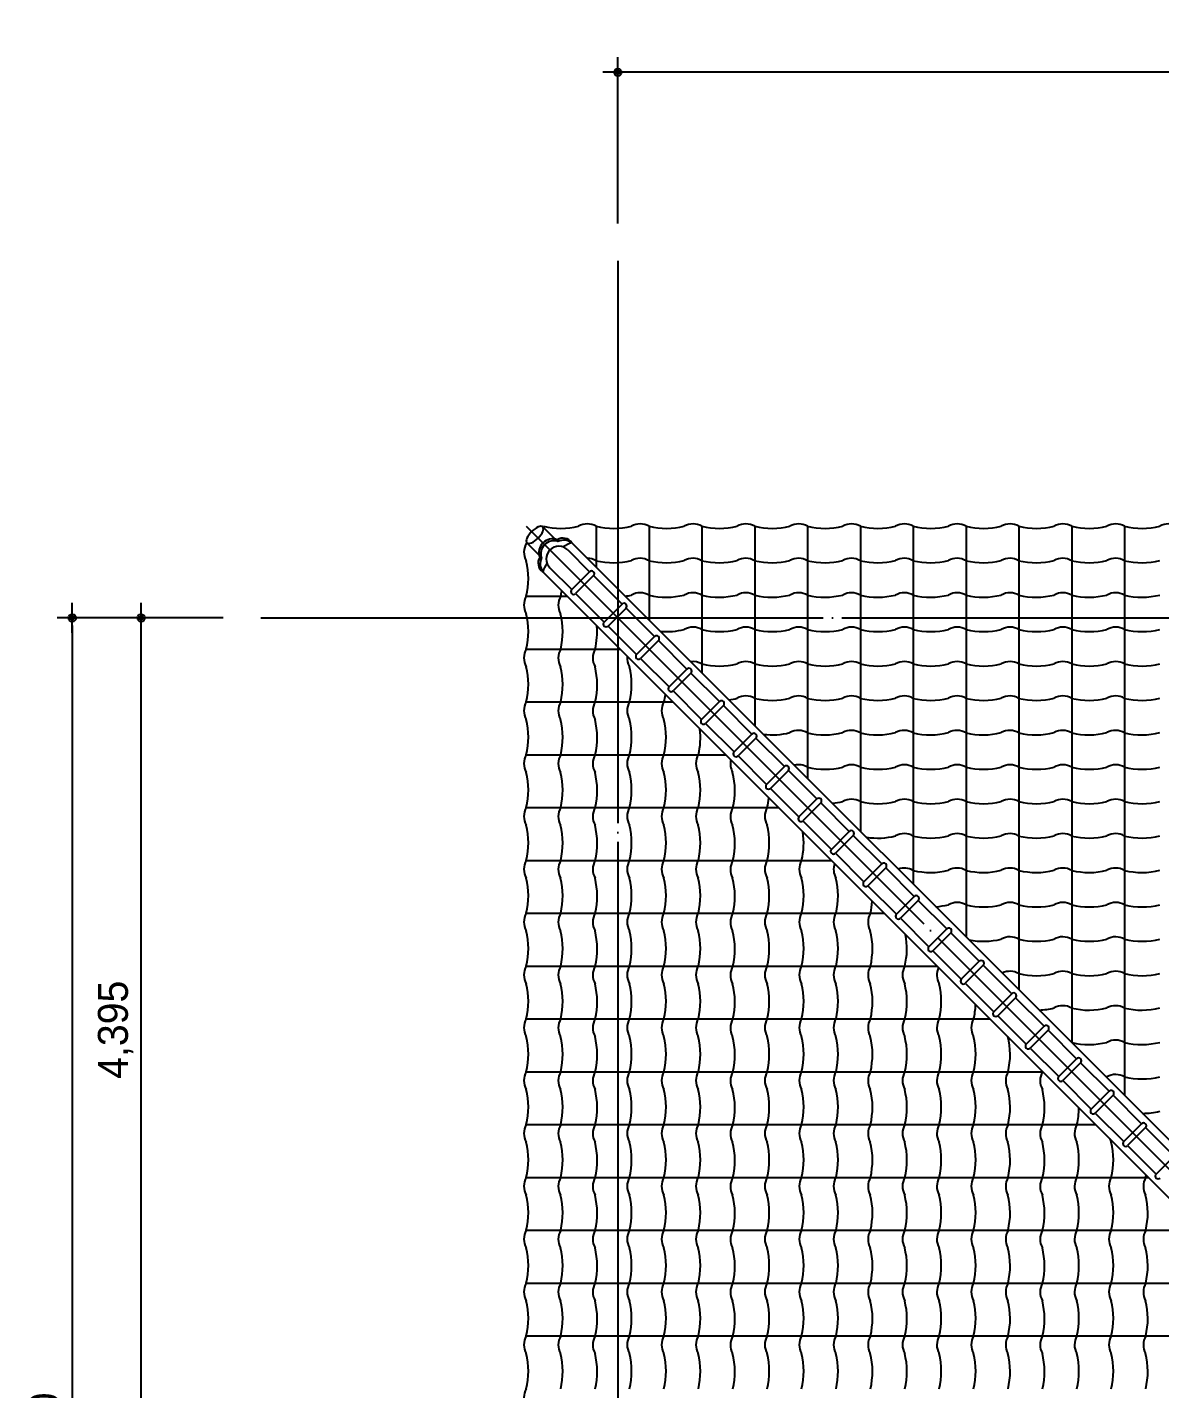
# Model space of a CAD drawing. Extents: x 383128 to 416768, y -129942 to -106182.
# Drawn here: x 388289 to 394331, y -118193 to -110929 of the extents above; entities that cross this region are included whole.
import ezdxf

# ---------------------------------------------------------------- set-up
doc = ezdxf.new("R2010")
doc.units = 0
doc.header["$LTSCALE"] = 50
doc.header["$MEASUREMENT"] = 0
doc.header["$PDMODE"] = 35
doc.header["$PDSIZE"] = -10
doc.linetypes.add('CEN', pattern=[62, 60, -1, 0, -1])
doc.layers.get('0').update_dxf_attribs({"linetype": 'CONTINUOUS'})
doc.layers.get('DEFPOINTS').update_dxf_attribs({"linetype": 'CONTINUOUS'})
for name, color, linetype in [('CEN', 1, 'CEN'), ('HAT', 5, 'CONTINUOUS'), ('SYM', 7, 'CONTINUOUS'), ('WALLI', 4, 'CONTINUOUS'), ('WID', 4, 'CONTINUOUS')]:
    doc.layers.add(name, color=color, linetype=linetype)
doc.styles.add('GHS', font='HYWULM_0.TTF')
doc.styles.add('현창', font='HYWULM_0.TTF')
doc.dimstyles.new('STANDARD$0', dxfattribs={"dimscale": 30, "dimtxt": 3, "dimasz": 1, "dimexe": 2, "dimexo": 5, "dimgap": 0.9, "dimtad": 1, "dimtoh": 1, "dimdec": 4, "dimzin": 0, "dimdsep": 46, "dimlunit": 6, "dimtxsty": 'GHS', "dimblk1": 'DIMDOT', "dimblk2": 'DIMDOT', "dimsah": 1, "dimcen": 0.09, "dimadec": 0, "dimazin": 0, "dimtfac": 1, "dimtdec": 4, "dimtofl": 0, "dimtmove": 2, "dimatfit": 3, "dimldrblk": 'DIMDOT', "dimfxl": 1, "dimtolj": 1, "dimtzin": 0, "dimarcsym": 0})

# ---------------------------------------------------------------- blocks, each defined once
blk = doc.blocks.new('DIMDOT')
at = {"linetype": 'Continuous'}
blk.add_line((-2, 0), (2, 0), dxfattribs=at)
for radius in [0.5, 0.25]:
    blk.add_circle((0, 0), radius, dxfattribs=at)
blk = doc.blocks.new('*D2')
at = {"layer": 'DEFPOINTS', "color": 0}
for p in [(391440, -111169.1), (391440, -112174.8), (410660, -112174.8)]:
    blk.add_point(p, dxfattribs=at)
at = {"layer": 'SYM', "color": 211, "lineweight": -2}
for p, q in [((391440, -111974.8), (391440, -111089.1)), ((410660, -111974.8), (410660, -111089.1)), ((410620, -111169.1), (391480, -111169.1))]:
    blk.add_line(p, q, dxfattribs=at)
at = {"layer": 'SYM', "color": 211, "lineweight": -2, "xscale": 40, "yscale": 40, "zscale": 40, "rotation": 180}
blk.add_blockref('DIMDOT', (391440, -111169.1), dxfattribs=at)
at = {"layer": 'SYM', "color": 211, "lineweight": -2, "xscale": 40, "yscale": 40, "zscale": 40}
blk.add_blockref('DIMDOT', (410660, -111169.1), dxfattribs=at)
at = {"layer": 'SYM', "color": 0, "insert": (401050, -111033.5), "char_height": 160, "attachment_point": 5, "style": '현창'}
blk.add_mtext('\\A1;19,220', dxfattribs=at)
blk = doc.blocks.new('*D3')
at = {"layer": 'DEFPOINTS', "color": 0}
for p in [(389535, -114079.8), (388529.3, -122869.8), (389535, -122869.8)]:
    blk.add_point(p, dxfattribs=at)
at = {"layer": 'SYM', "color": 211, "lineweight": -2}
for p, q in [((389335, -114079.8), (388449.3, -114079.8)), ((388529.3, -114119.8), (388529.3, -122829.8)), ((389335, -122869.8), (388449.3, -122869.8))]:
    blk.add_line(p, q, dxfattribs=at)
at = {"layer": 'SYM', "color": 211, "lineweight": -2, "xscale": 40, "yscale": 40, "zscale": 40}
for p, rotation in [((388529.3, -114079.8), 90), ((388529.3, -122869.8), 270)]:
    blk.add_blockref('DIMDOT', p, dxfattribs=dict(at, rotation=rotation))
at = {"layer": 'SYM', "color": 0, "insert": (388393.8, -118474.8), "char_height": 160, "attachment_point": 5, "rotation": 90, "style": '현창'}
blk.add_mtext('\\A1;8,790', dxfattribs=at)
blk = doc.blocks.new('*D5')
at = {"layer": 'DEFPOINTS', "color": 0}
for p in [(388896.4, -114079.8), (389535, -114079.8), (389535, -118474.8)]:
    blk.add_point(p, dxfattribs=at)
at = {"layer": 'SYM', "color": 211, "lineweight": -2}
for p, q in [((389335, -114079.8), (388816.4, -114079.8)), ((388896.4, -118434.8), (388896.4, -114119.8)), ((389335, -118474.8), (388816.4, -118474.8))]:
    blk.add_line(p, q, dxfattribs=at)
at = {"layer": 'SYM', "color": 211, "lineweight": -2, "xscale": 40, "yscale": 40, "zscale": 40}
for p, rotation in [((388896.4, -114079.8), 90), ((388896.4, -118474.8), 270)]:
    blk.add_blockref('DIMDOT', p, dxfattribs=dict(at, rotation=rotation))
at = {"layer": 'SYM', "color": 0, "insert": (388760.8, -116277.3), "char_height": 160, "attachment_point": 5, "rotation": 90, "style": '현창'}
blk.add_mtext('\\A1;4,395', dxfattribs=at)

msp = doc.modelspace()

# ---------------------------------------------------------------- linework, layer by layer
at = {"layer": 'CEN'}
for p, q in [((391439.96789, -112174.75505), (391439.96789, -124774.75505)), ((390951.4073, -113591.19446), (395834.96789, -118474.75505)), ((389534.96789, -114079.75505), (412564.96789, -114079.75505))]:
    msp.add_line(p, q, dxfattribs=at)
at = {"layer": 'HAT'}
for centre, radius, start, end in [((391276.6944, -113857.53961), 95.46458, 60.086438679, 89.301337815), ((391416.93136, -113391.61349), 394.21657, 256.410087326, 283.967029352), ((391558.59776, -113857.53961), 95.46458, 60.086438679, 119.161218631), ((391698.83473, -113391.61349), 394.21657, 256.410087326, 283.967029352), ((391840.50112, -113857.53961), 95.46458, 60.086438679, 119.161218631), ((391980.73809, -113391.61349), 394.21657, 256.410087326, 283.967029352), ((392122.40448, -113857.53961), 95.46458, 60.086438679, 119.161218631), ((392262.64145, -113391.61349), 394.21657, 256.410087326, 283.967029352), ((392404.30784, -113857.53961), 95.46458, 60.086438679, 119.161218631), ((392544.54481, -113391.61349), 394.21657, 256.410087326, 283.967029352), ((392686.21121, -113857.53961), 95.46458, 60.086438679, 119.161218631), ((392826.44817, -113391.61349), 394.21657, 256.410087326, 283.967029352), ((392968.11457, -113857.53961), 95.46458, 60.086438679, 119.161218631), ((393108.35154, -113391.61349), 394.21657, 256.410087326, 283.967029352), ((393250.01793, -113857.53961), 95.46458, 60.086438679, 119.161218631), ((393390.2549, -113391.61349), 394.21657, 256.410087326, 283.967029352), ((393531.92129, -113857.53961), 95.46458, 60.086438679, 119.161218631), ((393672.15826, -113391.61349), 394.21657, 256.410087326, 283.967029352), ((393813.82465, -113857.53961), 95.46458, 60.086438679, 119.161218631), ((393954.06162, -113391.61349), 394.21657, 256.410087326, 283.967029352), ((394095.72802, -113857.53961), 95.46458, 60.086438679, 119.161218631), ((394235.96498, -113391.61349), 394.21657, 256.410087326, 283.967029352), ((391217.75245, -114011.69658), 95.46458, 150.086438677, 209.161218628), ((390751.82633, -113871.45961), 394.21657, 346.410087329, 350.567817323), ((391416.93136, -113575.21198), 394.21657, 279.222121615, 283.967029352), ((391558.59776, -114041.1381), 95.46458, 60.086438679, 119.161218631), ((391698.83473, -113575.21198), 394.21657, 256.410087326, 283.967029352), ((391840.50112, -114041.1381), 95.46458, 60.086438679, 119.161218631), ((391980.73809, -113575.21198), 394.21657, 256.410087326, 283.967029352), ((392122.40448, -114041.1381), 95.46458, 60.086438679, 119.161218631), ((392262.64145, -113575.21198), 394.21657, 256.410087326, 283.967029352), ((392404.30784, -114041.1381), 95.46458, 60.086438679, 119.161218631), ((392544.54481, -113575.21198), 394.21657, 256.410087326, 283.967029352), ((392686.21121, -114041.1381), 95.46458, 60.086438679, 119.161218631), ((392826.44817, -113575.21198), 394.21657, 256.410087326, 283.967029352), ((392968.11457, -114041.1381), 95.46458, 60.086438679, 119.161218631), ((393108.35154, -113575.21198), 394.21657, 256.410087326, 283.967029352), ((393250.01793, -114041.1381), 95.46458, 60.086438679, 119.161218631), ((393390.2549, -113575.21198), 394.21657, 256.410087326, 283.967029352), ((393531.92129, -114041.1381), 95.46458, 60.086438679, 119.161218631), ((393672.15826, -113575.21198), 394.21657, 256.410087326, 283.967029352), ((393813.82465, -114041.1381), 95.46458, 60.086438679, 119.161218631), ((393954.06162, -113575.21198), 394.21657, 256.410087326, 283.967029352), ((394095.72802, -114041.1381), 95.46458, 60.086438679, 119.161218631), ((394235.96498, -113575.21198), 394.21657, 256.410087326, 283.967029352), ((390751.82633, -114153.36297), 394.21657, 346.410087329, 13.967029354), ((390935.42482, -114153.36297), 394.21657, 346.410087329, 4.28782497), ((391698.83473, -113758.81046), 394.21657, 265.449854764, 283.967029352), ((391840.50112, -114224.73658), 95.46458, 60.086438679, 119.161218631), ((391980.73809, -113758.81046), 394.21657, 256.410087326, 283.967029352), ((392122.40448, -114224.73658), 95.46458, 60.086438679, 119.161218631), ((392262.64145, -113758.81046), 394.21657, 256.410087326, 283.967029352), ((392404.30784, -114224.73658), 95.46458, 60.086438679, 119.161218631), ((392544.54481, -113758.81046), 394.21657, 256.410087326, 283.967029352), ((392686.21121, -114224.73658), 95.46458, 60.086438679, 119.161218631), ((392826.44817, -113758.81046), 394.21657, 256.410087326, 283.967029352), ((392968.11457, -114224.73658), 95.46458, 60.086438679, 119.161218631), ((393108.35154, -113758.81046), 394.21657, 256.410087326, 283.967029352), ((393250.01793, -114224.73658), 95.46458, 60.086438679, 119.161218631), ((393390.2549, -113758.81046), 394.21657, 256.410087326, 283.967029352), ((393531.92129, -114224.73658), 95.46458, 60.086438679, 119.161218631), ((393672.15826, -113758.81046), 394.21657, 256.410087326, 283.967029352), ((393813.82465, -114224.73658), 95.46458, 60.086438679, 119.161218631), ((393954.06162, -113758.81046), 394.21657, 256.410087326, 283.967029352), ((394095.72802, -114224.73658), 95.46458, 60.086438679, 119.161218631), ((394235.96498, -113758.81046), 394.21657, 256.410087326, 283.967029352), ((391217.75245, -114293.59994), 95.46458, 150.086438677, 209.161218628), ((391401.35093, -114293.59994), 95.46458, 150.086438677, 209.161218628), ((391584.94942, -114293.59994), 95.46458, 174.9552018, 209.161218628), ((391840.50112, -114408.33506), 95.46458, 60.086438679, 96.734829961), ((391980.73809, -113942.40895), 394.21657, 256.410087326, 283.967029352), ((392122.40448, -114408.33506), 95.46458, 60.086438679, 119.161218631), ((392262.64145, -113942.40895), 394.21657, 256.410087326, 283.967029352), ((392404.30784, -114408.33506), 95.46458, 60.086438679, 119.161218631), ((392544.54481, -113942.40895), 394.21657, 256.410087326, 283.967029352), ((392686.21121, -114408.33506), 95.46458, 60.086438679, 119.161218631), ((392826.44817, -113942.40895), 394.21657, 256.410087326, 283.967029352), ((392968.11457, -114408.33506), 95.46458, 60.086438679, 119.161218631), ((393108.35154, -113942.40895), 394.21657, 256.410087326, 283.967029352), ((393250.01793, -114408.33506), 95.46458, 60.086438679, 119.161218631), ((393390.2549, -113942.40895), 394.21657, 256.410087326, 283.967029352), ((393531.92129, -114408.33506), 95.46458, 60.086438679, 119.161218631), ((393672.15826, -113942.40895), 394.21657, 256.410087326, 283.967029352), ((393813.82465, -114408.33506), 95.46458, 60.086438679, 119.161218631), ((393954.06162, -113942.40895), 394.21657, 256.410087326, 283.967029352), ((394095.72802, -114408.33506), 95.46458, 60.086438679, 119.161218631), ((394235.96498, -113942.40895), 394.21657, 256.410087326, 283.967029352), ((390751.82633, -114435.26633), 394.21657, 346.410087329, 13.967029354), ((390935.42482, -114435.26633), 394.21657, 346.410087329, 13.967029354), ((391119.0233, -114435.26633), 394.21657, 346.410087329, 13.967029354), ((391217.75245, -114575.5033), 95.46458, 150.086438677, 209.161218628), ((391401.35093, -114575.5033), 95.46458, 150.086438677, 209.161218628), ((391584.94942, -114575.5033), 95.46458, 150.086438677, 209.161218628), ((391768.5479, -114575.5033), 95.46458, 150.086438677, 209.161218628), ((391302.62179, -114435.26633), 394.21657, 346.410087329, 352.229165597), ((391980.73809, -114126.00743), 394.21657, 277.556209965, 283.967029352), ((392122.40448, -114591.93355), 95.46458, 60.086438679, 119.161218631), ((392262.64145, -114126.00743), 394.21657, 256.410087326, 283.967029352), ((392404.30784, -114591.93355), 95.46458, 60.086438679, 119.161218631), ((392544.54481, -114126.00743), 394.21657, 256.410087326, 283.967029352), ((392686.21121, -114591.93355), 95.46458, 60.086438679, 119.161218631), ((392826.44817, -114126.00743), 394.21657, 256.410087326, 283.967029352), ((392968.11457, -114591.93355), 95.46458, 60.086438679, 119.161218631), ((393108.35154, -114126.00743), 394.21657, 256.410087326, 283.967029352), ((393250.01793, -114591.93355), 95.46458, 60.086438679, 119.161218631), ((393390.2549, -114126.00743), 394.21657, 256.410087326, 283.967029352), ((393531.92129, -114591.93355), 95.46458, 60.086438679, 119.161218631), ((393672.15826, -114126.00743), 394.21657, 256.410087326, 283.967029352), ((393813.82465, -114591.93355), 95.46458, 60.086438679, 119.161218631), ((393954.06162, -114126.00743), 394.21657, 256.410087326, 283.967029352), ((394095.72802, -114591.93355), 95.46458, 60.086438679, 119.161218631), ((394235.96498, -114126.00743), 394.21657, 256.410087326, 283.967029352), ((390751.82633, -114717.1697), 394.21657, 346.410087329, 13.967029354), ((390935.42482, -114717.1697), 394.21657, 346.410087329, 13.967029354), ((391119.0233, -114717.1697), 394.21657, 346.410087329, 13.967029354), ((391302.62179, -114717.1697), 394.21657, 346.410087329, 13.967029354), ((391486.22027, -114717.1697), 394.21657, 346.410087329, 6.382885859), ((392262.64145, -114309.60592), 394.21657, 263.342871225, 283.967029352), ((392404.30784, -114775.53203), 95.46458, 60.086438679, 119.161218631), ((392544.54481, -114309.60592), 394.21657, 256.410087326, 283.967029352), ((392686.21121, -114775.53203), 95.46458, 60.086438679, 119.161218631), ((392826.44817, -114309.60592), 394.21657, 256.410087326, 283.967029352), ((392968.11457, -114775.53203), 95.46458, 60.086438679, 119.161218631), ((393108.35154, -114309.60592), 394.21657, 256.410087326, 283.967029352), ((393250.01793, -114775.53203), 95.46458, 60.086438679, 119.161218631), ((393390.2549, -114309.60592), 394.21657, 256.410087326, 283.967029352), ((393531.92129, -114775.53203), 95.46458, 60.086438679, 119.161218631), ((393672.15826, -114309.60592), 394.21657, 256.410087326, 283.967029352), ((393813.82465, -114775.53203), 95.46458, 60.086438679, 119.161218631), ((393954.06162, -114309.60592), 394.21657, 256.410087326, 283.967029352), ((394095.72802, -114775.53203), 95.46458, 60.086438679, 119.161218631), ((394235.96498, -114309.60592), 394.21657, 256.410087326, 283.967029352), ((391217.75245, -114857.40666), 95.46458, 150.086438677, 209.161218628), ((391401.35093, -114857.40666), 95.46458, 150.086438677, 209.161218628), ((391584.94942, -114857.40666), 95.46458, 150.086438677, 209.161218628), ((391768.5479, -114857.40666), 95.46458, 150.086438677, 209.161218628), ((391952.14639, -114857.40666), 95.46458, 150.086438677, 209.161218628), ((392135.74487, -114857.40666), 95.46458, 168.080299524, 209.161218628), ((390751.82633, -114999.07306), 394.21657, 346.410087329, 13.967029354), ((390935.42482, -114999.07306), 394.21657, 346.410087329, 13.967029354), ((391119.0233, -114999.07306), 394.21657, 346.410087329, 13.967029354), ((391302.62179, -114999.07306), 394.21657, 346.410087329, 13.967029354), ((391486.22027, -114999.07306), 394.21657, 346.410087329, 13.967029354), ((391669.81875, -114999.07306), 394.21657, 346.410087329, 13.967029354), ((392404.30784, -114959.13052), 95.46458, 60.086438679, 103.471186622), ((392544.54481, -114493.2044), 394.21657, 256.410087326, 283.967029352), ((392686.21121, -114959.13052), 95.46458, 60.086438679, 119.161218631), ((392826.44817, -114493.2044), 394.21657, 256.410087326, 283.967029352), ((392968.11457, -114959.13052), 95.46458, 60.086438679, 119.161218631), ((393108.35154, -114493.2044), 394.21657, 256.410087326, 283.967029352), ((393250.01793, -114959.13052), 95.46458, 60.086438679, 119.161218631), ((393390.2549, -114493.2044), 394.21657, 256.410087326, 283.967029352), ((393531.92129, -114959.13052), 95.46458, 60.086438679, 119.161218631), ((393672.15826, -114493.2044), 394.21657, 256.410087326, 283.967029352), ((393813.82465, -114959.13052), 95.46458, 60.086438679, 119.161218631), ((393954.06162, -114493.2044), 394.21657, 256.410087326, 283.967029352), ((394095.72802, -114959.13052), 95.46458, 60.086438679, 119.161218631), ((394235.96498, -114493.2044), 394.21657, 256.410087326, 283.967029352), ((391853.41724, -114999.07306), 394.21657, 346.410087329, 353.927965286), ((392544.54481, -114676.80288), 394.21657, 275.852337885, 283.967029352), ((392686.21121, -115142.729), 95.46458, 60.086438679, 119.161218631), ((392826.44817, -114676.80288), 394.21657, 256.410087326, 283.967029352), ((392968.11457, -115142.729), 95.46458, 60.086438679, 119.161218631), ((393108.35154, -114676.80288), 394.21657, 256.410087326, 283.967029352), ((393250.01793, -115142.729), 95.46458, 60.086438679, 119.161218631), ((393390.2549, -114676.80288), 394.21657, 256.410087326, 283.967029352), ((393531.92129, -115142.729), 95.46458, 60.086438679, 119.161218631), ((393672.15826, -114676.80288), 394.21657, 256.410087326, 283.967029352), ((393813.82465, -115142.729), 95.46458, 60.086438679, 119.161218631), ((393954.06162, -114676.80288), 394.21657, 256.410087326, 283.967029352), ((394095.72802, -115142.729), 95.46458, 60.086438679, 119.161218631), ((394235.96498, -114676.80288), 394.21657, 256.410087326, 283.967029352), ((391217.75245, -115139.31003), 95.46458, 150.086438677, 209.161218628), ((391401.35093, -115139.31003), 95.46458, 150.086438677, 209.161218628), ((391584.94942, -115139.31003), 95.46458, 150.086438677, 209.161218628), ((391768.5479, -115139.31003), 95.46458, 150.086438677, 209.161218628), ((391952.14639, -115139.31003), 95.46458, 150.086438677, 209.161218628), ((392135.74487, -115139.31003), 95.46458, 150.086438677, 209.161218628), ((392319.34336, -115139.31003), 95.46458, 150.086438677, 209.161218628), ((390751.82633, -115280.97642), 394.21657, 346.410087329, 13.967029354), ((390935.42482, -115280.97642), 394.21657, 346.410087329, 13.967029354), ((391119.0233, -115280.97642), 394.21657, 346.410087329, 13.967029354), ((391302.62179, -115280.97642), 394.21657, 346.410087329, 13.967029354), ((391486.22027, -115280.97642), 394.21657, 346.410087329, 13.967029354), ((391669.81875, -115280.97642), 394.21657, 346.410087329, 13.967029354), ((391853.41724, -115280.97642), 394.21657, 346.410087329, 13.967029354), ((392037.01572, -115280.97642), 394.21657, 346.410087329, 8.578630971), ((392826.44817, -114860.40137), 394.21657, 261.132966789, 283.967029352), ((392968.11457, -115326.32749), 95.46458, 60.086438679, 119.161218631), ((393108.35154, -114860.40137), 394.21657, 256.410087326, 283.967029352), ((393250.01793, -115326.32749), 95.46458, 60.086438679, 119.161218631), ((393390.2549, -114860.40137), 394.21657, 256.410087326, 283.967029352), ((393531.92129, -115326.32749), 95.46458, 60.086438679, 119.161218631), ((393672.15826, -114860.40137), 394.21657, 256.410087326, 283.967029352), ((393813.82465, -115326.32749), 95.46458, 60.086438679, 119.161218631), ((393954.06162, -114860.40137), 394.21657, 256.410087326, 283.967029352), ((394095.72802, -115326.32749), 95.46458, 60.086438679, 119.161218631), ((394235.96498, -114860.40137), 394.21657, 256.410087326, 283.967029352), ((391217.75245, -115421.21339), 95.46458, 150.086438677, 209.161218628), ((391401.35093, -115421.21339), 95.46458, 150.086438677, 209.161218628), ((391584.94942, -115421.21339), 95.46458, 150.086438677, 209.161218628), ((391768.5479, -115421.21339), 95.46458, 150.086438677, 209.161218628), ((391952.14639, -115421.21339), 95.46458, 150.086438677, 209.161218628), ((392135.74487, -115421.21339), 95.46458, 150.086438677, 209.161218628), ((392319.34336, -115421.21339), 95.46458, 150.086438677, 209.161218628), ((392502.94184, -115421.21339), 95.46458, 150.086438677, 209.161218628), ((392686.54032, -115421.21339), 95.46458, 161.707716782, 209.161218628), ((392968.11457, -115509.92597), 95.46458, 60.086438679, 109.751015521), ((393250.01793, -115509.92597), 95.46458, 60.086438679, 119.161218631), ((393531.92129, -115509.92597), 95.46458, 60.086438679, 119.161218631), ((393813.82465, -115509.92597), 95.46458, 60.086438679, 119.161218631), ((394095.72802, -115509.92597), 95.46458, 60.086438679, 119.161218631), ((390751.82633, -115562.87978), 394.21657, 346.410087329, 13.967029354), ((390935.42482, -115562.87978), 394.21657, 346.410087329, 13.967029354), ((391119.0233, -115562.87978), 394.21657, 346.410087329, 13.967029354), ((391302.62179, -115562.87978), 394.21657, 346.410087329, 13.967029354), ((391486.22027, -115562.87978), 394.21657, 346.410087329, 13.967029354), ((391669.81875, -115562.87978), 394.21657, 346.410087329, 13.967029354), ((391853.41724, -115562.87978), 394.21657, 346.410087329, 13.967029354), ((392037.01572, -115562.87978), 394.21657, 346.410087329, 13.967029354), ((392220.61421, -115562.87978), 394.21657, 346.410087329, 13.967029354), ((393108.35154, -115043.99985), 394.21657, 256.410087326, 283.967029352), ((393390.2549, -115043.99985), 394.21657, 256.410087326, 283.967029352), ((393672.15826, -115043.99985), 394.21657, 256.410087326, 283.967029352), ((393954.06162, -115043.99985), 394.21657, 256.410087326, 283.967029352), ((394235.96498, -115043.99985), 394.21657, 256.410087326, 283.967029352), ((392404.21269, -115562.87978), 394.21657, 346.410087329, 355.668474885), ((393108.35154, -115227.59834), 394.21657, 274.106164595, 283.967029352), ((393250.01793, -115693.52445), 95.46458, 60.086438679, 119.161218631), ((393390.2549, -115227.59834), 394.21657, 256.410087326, 283.967029352), ((393531.92129, -115693.52445), 95.46458, 60.086438679, 119.161218631), ((393672.15826, -115227.59834), 394.21657, 256.410087326, 283.967029352), ((393813.82465, -115693.52445), 95.46458, 60.086438679, 119.161218631), ((393954.06162, -115227.59834), 394.21657, 256.410087326, 283.967029352), ((394095.72802, -115693.52445), 95.46458, 60.086438679, 119.161218631), ((394235.96498, -115227.59834), 394.21657, 256.410087326, 283.967029352), ((391217.75245, -115703.11675), 95.46458, 150.086438677, 209.161218628), ((391401.35093, -115703.11675), 95.46458, 150.086438677, 209.161218628), ((391584.94942, -115703.11675), 95.46458, 150.086438677, 209.161218628), ((391768.5479, -115703.11675), 95.46458, 150.086438677, 209.161218628), ((391952.14639, -115703.11675), 95.46458, 150.086438677, 209.161218628), ((392135.74487, -115703.11675), 95.46458, 150.086438677, 209.161218628), ((392319.34336, -115703.11675), 95.46458, 150.086438677, 209.161218628), ((392502.94184, -115703.11675), 95.46458, 150.086438677, 209.161218628), ((392686.54032, -115703.11675), 95.46458, 150.086438677, 209.161218628), ((392870.13881, -115703.11675), 95.46458, 150.086438677, 209.161218628), ((390751.82633, -115844.78314), 394.21657, 346.410087329, 13.967029354), ((390935.42482, -115844.78314), 394.21657, 346.410087329, 13.967029354), ((391119.0233, -115844.78314), 394.21657, 346.410087329, 13.967029354), ((391302.62179, -115844.78314), 394.21657, 346.410087329, 13.967029354), ((391486.22027, -115844.78314), 394.21657, 346.410087329, 13.967029354), ((391669.81875, -115844.78314), 394.21657, 346.410087329, 13.967029354), ((391853.41724, -115844.78314), 394.21657, 346.410087329, 13.967029354), ((392037.01572, -115844.78314), 394.21657, 346.410087329, 13.967029354), ((392220.61421, -115844.78314), 394.21657, 346.410087329, 13.967029354), ((392404.21269, -115844.78314), 394.21657, 346.410087329, 13.967029354), ((392587.81118, -115844.78314), 394.21657, 346.410087329, 10.894933321), ((393531.92129, -115877.12294), 95.46458, 60.086438679, 119.161218631), ((393813.82465, -115877.12294), 95.46458, 60.086438679, 119.161218631), ((394095.72802, -115877.12294), 95.46458, 60.086438679, 119.161218631), ((393390.2549, -115411.19682), 394.21657, 258.799525836, 283.967029352), ((393672.15826, -115411.19682), 394.21657, 256.410087326, 283.967029352), ((393954.06162, -115411.19682), 394.21657, 256.410087326, 283.967029352), ((394235.96498, -115411.19682), 394.21657, 256.410087326, 283.967029352), ((391217.75245, -115985.02011), 95.46458, 150.086438677, 209.161218628), ((391401.35093, -115985.02011), 95.46458, 150.086438677, 209.161218628), ((391584.94942, -115985.02011), 95.46458, 150.086438677, 209.161218628), ((391768.5479, -115985.02011), 95.46458, 150.086438677, 209.161218628), ((391952.14639, -115985.02011), 95.46458, 150.086438677, 209.161218628), ((392135.74487, -115985.02011), 95.46458, 150.086438677, 209.161218628), ((392319.34336, -115985.02011), 95.46458, 150.086438677, 209.161218628), ((392502.94184, -115985.02011), 95.46458, 150.086438677, 209.161218628), ((392686.54032, -115985.02011), 95.46458, 150.086438677, 209.161218628), ((392870.13881, -115985.02011), 95.46458, 150.086438677, 209.161218628), ((393053.73729, -115985.02011), 95.46458, 150.086438677, 209.161218628), ((393237.33578, -115985.02011), 95.46458, 155.67488357, 209.161218628), ((393531.92129, -116060.72142), 95.46458, 60.086438679, 115.720411979), ((393672.15826, -115594.79531), 394.21657, 256.410087326, 283.967029352), ((393813.82465, -116060.72142), 95.46458, 60.086438679, 119.161218631), ((393954.06162, -115594.79531), 394.21657, 256.410087326, 283.967029352), ((394095.72802, -116060.72142), 95.46458, 60.086438679, 119.161218631), ((394235.96498, -115594.79531), 394.21657, 256.410087326, 283.967029352), ((390751.82633, -116126.68651), 394.21657, 346.410087329, 13.967029354), ((390935.42482, -116126.68651), 394.21657, 346.410087329, 13.967029354), ((391119.0233, -116126.68651), 394.21657, 346.410087329, 13.967029354), ((391302.62179, -116126.68651), 394.21657, 346.410087329, 13.967029354), ((391486.22027, -116126.68651), 394.21657, 346.410087329, 13.967029354), ((391669.81875, -116126.68651), 394.21657, 346.410087329, 13.967029354), ((391853.41724, -116126.68651), 394.21657, 346.410087329, 13.967029354), ((392037.01572, -116126.68651), 394.21657, 346.410087329, 13.967029354), ((392220.61421, -116126.68651), 394.21657, 346.410087329, 13.967029354), ((392404.21269, -116126.68651), 394.21657, 346.410087329, 13.967029354), ((392587.81118, -116126.68651), 394.21657, 346.410087329, 13.967029354), ((392771.40966, -116126.68651), 394.21657, 346.410087329, 13.967029354), ((392955.00814, -116126.68651), 394.21657, 346.410087329, 357.45566457), ((393813.82465, -116244.31991), 95.46458, 60.086438679, 119.161218631), ((394095.72802, -116244.31991), 95.46458, 60.086438679, 119.161218631), ((391217.75245, -116266.92347), 95.46458, 150.086438677, 209.161218628), ((391401.35093, -116266.92347), 95.46458, 150.086438677, 209.161218628), ((391584.94942, -116266.92347), 95.46458, 150.086438677, 209.161218628), ((391768.5479, -116266.92347), 95.46458, 150.086438677, 209.161218628), ((391952.14639, -116266.92347), 95.46458, 150.086438677, 209.161218628), ((392135.74487, -116266.92347), 95.46458, 150.086438677, 209.161218628), ((392319.34336, -116266.92347), 95.46458, 150.086438677, 209.161218628), ((392502.94184, -116266.92347), 95.46458, 150.086438677, 209.161218628), ((392686.54032, -116266.92347), 95.46458, 150.086438677, 209.161218628), ((392870.13881, -116266.92347), 95.46458, 150.086438677, 209.161218628), ((393053.73729, -116266.92347), 95.46458, 150.086438677, 209.161218628), ((393237.33578, -116266.92347), 95.46458, 150.086438677, 209.161218628), ((393420.93426, -116266.92347), 95.46458, 150.086438677, 209.161218628), ((393672.15826, -115778.39379), 394.21657, 272.312616954, 283.967029352), ((393954.06162, -115778.39379), 394.21657, 256.410087326, 283.967029352), ((394235.96498, -115778.39379), 394.21657, 256.410087326, 283.967029352), ((390751.82633, -116408.58987), 394.21657, 346.410087329, 13.967029354), ((390935.42482, -116408.58987), 394.21657, 346.410087329, 13.967029354), ((391119.0233, -116408.58987), 394.21657, 346.410087329, 13.967029354), ((391302.62179, -116408.58987), 394.21657, 346.410087329, 13.967029354), ((391486.22027, -116408.58987), 394.21657, 346.410087329, 13.967029354), ((391669.81875, -116408.58987), 394.21657, 346.410087329, 13.967029354), ((391853.41724, -116408.58987), 394.21657, 346.410087329, 13.967029354), ((392037.01572, -116408.58987), 394.21657, 346.410087329, 13.967029354), ((392220.61421, -116408.58987), 394.21657, 346.410087329, 13.967029354), ((392404.21269, -116408.58987), 394.21657, 346.410087329, 13.967029354), ((392587.81118, -116408.58987), 394.21657, 346.410087329, 13.967029354), ((392771.40966, -116408.58987), 394.21657, 346.410087329, 13.967029354), ((392955.00814, -116408.58987), 394.21657, 346.410087329, 13.967029354), ((393138.60663, -116408.58987), 394.21657, 346.410087329, 13.967029354), ((393813.82465, -116427.91839), 95.46458, 60.086438679, 60.856621106), ((393954.06162, -115961.99227), 394.21657, 256.410087326, 283.967029352), ((394095.72802, -116427.91839), 95.46458, 60.086438679, 119.161218631), ((394235.96498, -115961.99227), 394.21657, 256.410087326, 283.967029352), ((391217.75245, -116548.82683), 95.46458, 150.086438677, 209.161218628), ((391401.35093, -116548.82683), 95.46458, 150.086438677, 209.161218628), ((391584.94942, -116548.82683), 95.46458, 150.086438677, 209.161218628), ((391768.5479, -116548.82683), 95.46458, 150.086438677, 209.161218628), ((391952.14639, -116548.82683), 95.46458, 150.086438677, 209.161218628), ((392135.74487, -116548.82683), 95.46458, 150.086438677, 209.161218628), ((392319.34336, -116548.82683), 95.46458, 150.086438677, 209.161218628), ((392502.94184, -116548.82683), 95.46458, 150.086438677, 209.161218628), ((392686.54032, -116548.82683), 95.46458, 150.086438677, 209.161218628), ((392870.13881, -116548.82683), 95.46458, 150.086438677, 209.161218628), ((393053.73729, -116548.82683), 95.46458, 150.086438677, 209.161218628), ((393237.33578, -116548.82683), 95.46458, 150.086438677, 209.161218628), ((393420.93426, -116548.82683), 95.46458, 150.086438677, 209.161218628), ((393604.53274, -116548.82683), 95.46458, 150.086438677, 209.161218628), ((393788.13123, -116548.82683), 95.46458, 150.086438677, 209.161218628), ((393954.06162, -116145.59076), 394.21657, 283.331314684, 283.967029352), ((394095.72802, -116611.51687), 95.46458, 60.086438679, 119.161218631), ((394235.96498, -116145.59076), 394.21657, 256.410087326, 283.967029352), ((390751.82633, -116690.49323), 394.21657, 346.410087329, 13.967029354), ((390935.42482, -116690.49323), 394.21657, 346.410087329, 13.967029354), ((391119.0233, -116690.49323), 394.21657, 346.410087329, 13.967029354), ((391302.62179, -116690.49323), 394.21657, 346.410087329, 13.967029354), ((391486.22027, -116690.49323), 394.21657, 346.410087329, 13.967029354), ((391669.81875, -116690.49323), 394.21657, 346.410087329, 13.967029354), ((391853.41724, -116690.49323), 394.21657, 346.410087329, 13.967029354), ((392037.01572, -116690.49323), 394.21657, 346.410087329, 13.967029354), ((392220.61421, -116690.49323), 394.21657, 346.410087329, 13.967029354), ((392404.21269, -116690.49323), 394.21657, 346.410087329, 13.967029354), ((392587.81118, -116690.49323), 394.21657, 346.410087329, 13.967029354), ((392771.40966, -116690.49323), 394.21657, 346.410087329, 13.967029354), ((392955.00814, -116690.49323), 394.21657, 346.410087329, 13.967029354), ((393138.60663, -116690.49323), 394.21657, 346.410087329, 13.967029354), ((393322.20511, -116690.49323), 394.21657, 346.410087329, 13.967029354), ((393505.8036, -116690.49323), 394.21657, 346.410087329, 359.29540089), ((394235.96498, -116329.18924), 394.21657, 270.465697649, 283.967029352), ((391217.75245, -116830.7302), 95.46458, 150.086438677, 209.161218628), ((391401.35093, -116830.7302), 95.46458, 150.086438677, 209.161218628), ((391584.94942, -116830.7302), 95.46458, 150.086438677, 209.161218628), ((391768.5479, -116830.7302), 95.46458, 150.086438677, 209.161218628), ((391952.14639, -116830.7302), 95.46458, 150.086438677, 209.161218628), ((392135.74487, -116830.7302), 95.46458, 150.086438677, 209.161218628), ((392319.34336, -116830.7302), 95.46458, 150.086438677, 209.161218628), ((392502.94184, -116830.7302), 95.46458, 150.086438677, 209.161218628), ((392686.54032, -116830.7302), 95.46458, 150.086438677, 209.161218628), ((392870.13881, -116830.7302), 95.46458, 150.086438677, 209.161218628), ((393053.73729, -116830.7302), 95.46458, 150.086438677, 209.161218628), ((393237.33578, -116830.7302), 95.46458, 150.086438677, 209.161218628), ((393420.93426, -116830.7302), 95.46458, 150.086438677, 209.161218628), ((393604.53274, -116830.7302), 95.46458, 150.086438677, 209.161218628), ((393788.13123, -116830.7302), 95.46458, 150.086438677, 209.161218628), ((393971.72971, -116830.7302), 95.46458, 150.086438677, 209.161218628), ((390751.82633, -116972.39659), 394.21657, 346.410087329, 13.967029354), ((390935.42482, -116972.39659), 394.21657, 346.410087329, 13.967029354), ((391119.0233, -116972.39659), 394.21657, 346.410087329, 13.967029354), ((391302.62179, -116972.39659), 394.21657, 346.410087329, 13.967029354), ((391486.22027, -116972.39659), 394.21657, 346.410087329, 13.967029354), ((391669.81875, -116972.39659), 394.21657, 346.410087329, 13.967029354), ((391853.41724, -116972.39659), 394.21657, 346.410087329, 13.967029354), ((392037.01572, -116972.39659), 394.21657, 346.410087329, 13.967029354), ((392220.61421, -116972.39659), 394.21657, 346.410087329, 13.967029354), ((392404.21269, -116972.39659), 394.21657, 346.410087329, 13.967029354), ((392587.81118, -116972.39659), 394.21657, 346.410087329, 13.967029354), ((392771.40966, -116972.39659), 394.21657, 346.410087329, 13.967029354), ((392955.00814, -116972.39659), 394.21657, 346.410087329, 13.967029354), ((393138.60663, -116972.39659), 394.21657, 346.410087329, 13.967029354), ((393322.20511, -116972.39659), 394.21657, 346.410087329, 13.967029354), ((393505.8036, -116972.39659), 394.21657, 346.410087329, 13.967029354), ((394155.3282, -116830.7302), 95.46458, 197.680425125, 209.161218628), ((393689.40208, -116972.39659), 394.21657, 346.410087329, 13.967029354), ((391217.75245, -117112.63356), 95.46458, 150.086438677, 209.161218628), ((391401.35093, -117112.63356), 95.46458, 150.086438677, 209.161218628), ((391584.94942, -117112.63356), 95.46458, 150.086438677, 209.161218628), ((391768.5479, -117112.63356), 95.46458, 150.086438677, 209.161218628), ((391952.14639, -117112.63356), 95.46458, 150.086438677, 209.161218628), ((392135.74487, -117112.63356), 95.46458, 150.086438677, 209.161218628), ((392319.34336, -117112.63356), 95.46458, 150.086438677, 209.161218628), ((392502.94184, -117112.63356), 95.46458, 150.086438677, 209.161218628), ((392686.54032, -117112.63356), 95.46458, 150.086438677, 209.161218628), ((392870.13881, -117112.63356), 95.46458, 150.086438677, 209.161218628), ((393053.73729, -117112.63356), 95.46458, 150.086438677, 209.161218628), ((393237.33578, -117112.63356), 95.46458, 150.086438677, 209.161218628), ((393420.93426, -117112.63356), 95.46458, 150.086438677, 209.161218628), ((393604.53274, -117112.63356), 95.46458, 150.086438677, 209.161218628), ((393788.13123, -117112.63356), 95.46458, 150.086438677, 209.161218628), ((393971.72971, -117112.63356), 95.46458, 150.086438677, 209.161218628), ((394155.3282, -117112.63356), 95.46458, 150.086438677, 209.161218628), ((394338.92668, -117112.63356), 95.46458, 150.086438677, 209.161218628), ((393873.00056, -116972.39659), 394.21657, 346.410087329, 348.049718097), ((390751.82633, -117254.29995), 394.21657, 346.410087329, 13.967029354), ((390935.42482, -117254.29995), 394.21657, 346.410087329, 13.967029354), ((391119.0233, -117254.29995), 394.21657, 346.410087329, 13.967029354), ((391302.62179, -117254.29995), 394.21657, 346.410087329, 13.967029354), ((391486.22027, -117254.29995), 394.21657, 346.410087329, 13.967029354), ((391669.81875, -117254.29995), 394.21657, 346.410087329, 13.967029354), ((391853.41724, -117254.29995), 394.21657, 346.410087329, 13.967029354), ((392037.01572, -117254.29995), 394.21657, 346.410087329, 13.967029354), ((392220.61421, -117254.29995), 394.21657, 346.410087329, 13.967029354), ((392404.21269, -117254.29995), 394.21657, 346.410087329, 13.967029354), ((392587.81118, -117254.29995), 394.21657, 346.410087329, 13.967029354), ((392771.40966, -117254.29995), 394.21657, 346.410087329, 13.967029354), ((392955.00814, -117254.29995), 394.21657, 346.410087329, 13.967029354), ((393138.60663, -117254.29995), 394.21657, 346.410087329, 13.967029354), ((393322.20511, -117254.29995), 394.21657, 346.410087329, 13.967029354), ((393505.8036, -117254.29995), 394.21657, 346.410087329, 13.967029354), ((393689.40208, -117254.29995), 394.21657, 346.410087329, 13.967029354), ((393873.00056, -117254.29995), 394.21657, 346.410087329, 13.967029354), ((391217.75245, -117394.53692), 95.46458, 150.086438677, 209.161218628), ((391401.35093, -117394.53692), 95.46458, 150.086438677, 209.161218628), ((391584.94942, -117394.53692), 95.46458, 150.086438677, 209.161218628), ((391768.5479, -117394.53692), 95.46458, 150.086438677, 209.161218628), ((391952.14639, -117394.53692), 95.46458, 150.086438677, 209.161218628), ((392135.74487, -117394.53692), 95.46458, 150.086438677, 209.161218628), ((392319.34336, -117394.53692), 95.46458, 150.086438677, 209.161218628), ((392502.94184, -117394.53692), 95.46458, 150.086438677, 209.161218628), ((392686.54032, -117394.53692), 95.46458, 150.086438677, 209.161218628), ((392870.13881, -117394.53692), 95.46458, 150.086438677, 209.161218628), ((393053.73729, -117394.53692), 95.46458, 150.086438677, 209.161218628), ((393237.33578, -117394.53692), 95.46458, 150.086438677, 209.161218628), ((393420.93426, -117394.53692), 95.46458, 150.086438677, 209.161218628), ((393604.53274, -117394.53692), 95.46458, 150.086438677, 209.161218628), ((393788.13123, -117394.53692), 95.46458, 150.086438677, 209.161218628), ((393971.72971, -117394.53692), 95.46458, 150.086438677, 209.161218628), ((394155.3282, -117394.53692), 95.46458, 150.086438677, 209.161218628), ((394338.92668, -117394.53692), 95.46458, 150.086438677, 209.161218628), ((390751.82633, -117536.20331), 394.21657, 346.410087329, 13.967029354), ((390935.42482, -117536.20331), 394.21657, 346.410087329, 13.967029354), ((391119.0233, -117536.20331), 394.21657, 346.410087329, 13.967029354), ((391302.62179, -117536.20331), 394.21657, 346.410087329, 13.967029354), ((391486.22027, -117536.20331), 394.21657, 346.410087329, 13.967029354), ((391669.81875, -117536.20331), 394.21657, 346.410087329, 13.967029354), ((391853.41724, -117536.20331), 394.21657, 346.410087329, 13.967029354), ((392037.01572, -117536.20331), 394.21657, 346.410087329, 13.967029354), ((392220.61421, -117536.20331), 394.21657, 346.410087329, 13.967029354), ((392404.21269, -117536.20331), 394.21657, 346.410087329, 13.967029354), ((392587.81118, -117536.20331), 394.21657, 346.410087329, 13.967029354), ((392771.40966, -117536.20331), 394.21657, 346.410087329, 13.967029354), ((392955.00814, -117536.20331), 394.21657, 346.410087329, 13.967029354), ((393138.60663, -117536.20331), 394.21657, 346.410087329, 13.967029354), ((393322.20511, -117536.20331), 394.21657, 346.410087329, 13.967029354), ((393505.8036, -117536.20331), 394.21657, 346.410087329, 13.967029354), ((393689.40208, -117536.20331), 394.21657, 346.410087329, 13.967029354), ((393873.00056, -117536.20331), 394.21657, 346.410087329, 13.967029354), ((391217.75245, -117676.44028), 95.46458, 150.086438677, 209.161218628), ((391401.35093, -117676.44028), 95.46458, 150.086438677, 209.161218628), ((391584.94942, -117676.44028), 95.46458, 150.086438677, 209.161218628), ((391768.5479, -117676.44028), 95.46458, 150.086438677, 209.161218628), ((391952.14639, -117676.44028), 95.46458, 150.086438677, 209.161218628), ((392135.74487, -117676.44028), 95.46458, 150.086438677, 209.161218628), ((392319.34336, -117676.44028), 95.46458, 150.086438677, 209.161218628), ((392502.94184, -117676.44028), 95.46458, 150.086438677, 209.161218628), ((392686.54032, -117676.44028), 95.46458, 150.086438677, 209.161218628), ((392870.13881, -117676.44028), 95.46458, 150.086438677, 209.161218628), ((393053.73729, -117676.44028), 95.46458, 150.086438677, 209.161218628), ((393237.33578, -117676.44028), 95.46458, 150.086438677, 209.161218628), ((393420.93426, -117676.44028), 95.46458, 150.086438677, 209.161218628), ((393604.53274, -117676.44028), 95.46458, 150.086438677, 209.161218628), ((393788.13123, -117676.44028), 95.46458, 150.086438677, 209.161218628), ((393971.72971, -117676.44028), 95.46458, 150.086438677, 209.161218628), ((394155.3282, -117676.44028), 95.46458, 150.086438677, 209.161218628), ((394338.92668, -117676.44028), 95.46458, 150.086438677, 209.161218628), ((390751.82633, -117818.10668), 394.21657, 346.410087329, 13.967029354), ((390935.42482, -117818.10668), 394.21657, 346.410087329, 13.967029354), ((391119.0233, -117818.10668), 394.21657, 346.410087329, 13.967029354), ((391302.62179, -117818.10668), 394.21657, 346.410087329, 13.967029354), ((391486.22027, -117818.10668), 394.21657, 346.410087329, 13.967029354), ((391669.81875, -117818.10668), 394.21657, 346.410087329, 13.967029354), ((391853.41724, -117818.10668), 394.21657, 346.410087329, 13.967029354), ((392037.01572, -117818.10668), 394.21657, 346.410087329, 13.967029354), ((392220.61421, -117818.10668), 394.21657, 346.410087329, 13.967029354), ((392404.21269, -117818.10668), 394.21657, 346.410087329, 13.967029354), ((392587.81118, -117818.10668), 394.21657, 346.410087329, 13.967029354), ((392771.40966, -117818.10668), 394.21657, 346.410087329, 13.967029354), ((392955.00814, -117818.10668), 394.21657, 346.410087329, 13.967029354), ((393138.60663, -117818.10668), 394.21657, 346.410087329, 13.967029354), ((393322.20511, -117818.10668), 394.21657, 346.410087329, 13.967029354), ((393505.8036, -117818.10668), 394.21657, 346.410087329, 13.967029354), ((393689.40208, -117818.10668), 394.21657, 346.410087329, 13.967029354), ((393873.00056, -117818.10668), 394.21657, 346.410087329, 13.967029354), ((391217.75245, -117958.34364), 95.46458, 150.086438677, 209.161218628), ((391401.35093, -117958.34364), 95.46458, 150.086438677, 209.161218628), ((391584.94942, -117958.34364), 95.46458, 150.086438677, 209.161218628), ((391768.5479, -117958.34364), 95.46458, 150.086438677, 209.161218628), ((391952.14639, -117958.34364), 95.46458, 150.086438677, 209.161218628), ((392135.74487, -117958.34364), 95.46458, 150.086438677, 209.161218628), ((392319.34336, -117958.34364), 95.46458, 150.086438677, 209.161218628), ((392502.94184, -117958.34364), 95.46458, 150.086438677, 209.161218628), ((392686.54032, -117958.34364), 95.46458, 150.086438677, 209.161218628), ((392870.13881, -117958.34364), 95.46458, 150.086438677, 209.161218628), ((393053.73729, -117958.34364), 95.46458, 150.086438677, 209.161218628), ((393237.33578, -117958.34364), 95.46458, 150.086438677, 209.161218628), ((393420.93426, -117958.34364), 95.46458, 150.086438677, 209.161218628), ((393604.53274, -117958.34364), 95.46458, 150.086438677, 209.161218628), ((393788.13123, -117958.34364), 95.46458, 150.086438677, 209.161218628), ((393971.72971, -117958.34364), 95.46458, 150.086438677, 209.161218628), ((394155.3282, -117958.34364), 95.46458, 150.086438677, 209.161218628), ((394338.92668, -117958.34364), 95.46458, 150.086438677, 209.161218628), ((390751.82633, -118100.01004), 394.21657, 346.410087329, 13.967029354), ((390935.42482, -118100.01004), 394.21657, 346.410087329, 13.967029354), ((391119.0233, -118100.01004), 394.21657, 346.410087329, 13.967029354), ((391302.62179, -118100.01004), 394.21657, 346.410087329, 13.967029354), ((391486.22027, -118100.01004), 394.21657, 346.410087329, 13.967029354), ((391669.81875, -118100.01004), 394.21657, 346.410087329, 13.967029354), ((391853.41724, -118100.01004), 394.21657, 346.410087329, 13.967029354), ((392037.01572, -118100.01004), 394.21657, 346.410087329, 13.967029354), ((392220.61421, -118100.01004), 394.21657, 346.410087329, 13.967029354), ((392404.21269, -118100.01004), 394.21657, 346.410087329, 13.967029354), ((392587.81118, -118100.01004), 394.21657, 346.410087329, 13.967029354), ((392771.40966, -118100.01004), 394.21657, 346.410087329, 13.967029354), ((392955.00814, -118100.01004), 394.21657, 346.410087329, 13.967029354), ((393138.60663, -118100.01004), 394.21657, 346.410087329, 13.967029354), ((393322.20511, -118100.01004), 394.21657, 346.410087329, 13.967029354), ((393505.8036, -118100.01004), 394.21657, 346.410087329, 13.967029354), ((393689.40208, -118100.01004), 394.21657, 346.410087329, 13.967029354), ((393873.00056, -118100.01004), 394.21657, 346.410087329, 13.967029354)]:
    msp.add_arc(centre, radius, start, end, dxfattribs=at)
at = {"layer": 'WALLI'}
for p, q in [((391116.42879, -113662.70098), (391120.82432, -113671.68314)), ((391194.49821, -113678.72188), (395880.53138, -118364.75505)), ((391173.16448, -113717.49223), (391288.92932, -113833.25707)), ((391022.91381, -113756.21595), (391031.89598, -113760.61148)), ((391077.70507, -113812.95164), (391193.4699, -113928.71648)), ((391038.93472, -113834.28538), (395569.4044, -118364.75505)), ((391288.92932, -113833.25707), (391193.4699, -113928.71648)), ((391310.14252, -113854.47027), (391214.68311, -113949.92969)), ((391310.14252, -113854.47027), (391462.17048, -114006.49823)), ((391214.68311, -113949.92969), (391366.71107, -114101.95764)), ((391462.17048, -114006.49823), (391366.71107, -114101.95764)), ((391483.38369, -114027.71143), (391387.92427, -114123.17085)), ((391483.38369, -114027.71143), (391635.41164, -114179.73939)), ((391387.92427, -114123.17085), (391539.95223, -114275.1988)), ((391635.41164, -114179.73939), (391539.95223, -114275.1988)), ((391656.62485, -114200.95259), (391561.16543, -114296.41201)), ((391656.62485, -114200.95259), (391808.6528, -114352.98055)), ((391561.16543, -114296.41201), (391713.19339, -114448.43997)), ((391808.6528, -114352.98055), (391713.19339, -114448.43997)), ((391829.86601, -114374.19375), (391734.40659, -114469.65317)), ((391829.86601, -114374.19375), (391981.89397, -114526.22171)), ((391734.40659, -114469.65317), (391886.43455, -114621.68113)), ((391981.89397, -114526.22171), (391886.43455, -114621.68113)), ((392003.10717, -114547.43492), (391907.64775, -114642.89433)), ((392003.10717, -114547.43492), (392155.13513, -114699.46287)), ((391907.64775, -114642.89433), (392059.67571, -114794.92229)), ((392155.13513, -114699.46287), (392059.67571, -114794.92229)), ((392176.34833, -114720.67608), (392080.88892, -114816.13549)), ((392176.34833, -114720.67608), (392328.37629, -114872.70403)), ((392080.88892, -114816.13549), (392232.91687, -114968.16345)), ((392328.37629, -114872.70403), (392232.91687, -114968.16345)), ((392349.58949, -114893.91724), (392254.13008, -114989.37665)), ((392349.58949, -114893.91724), (392501.61745, -115045.9452)), ((392254.13008, -114989.37665), (392406.15803, -115141.40461)), ((392501.61745, -115045.9452), (392406.15803, -115141.40461)), ((392522.83065, -115067.1584), (392427.37124, -115162.61782)), ((392522.83065, -115067.1584), (392674.85861, -115219.18636)), ((392427.37124, -115162.61782), (392579.3992, -115314.64577)), ((392674.85861, -115219.18636), (392579.3992, -115314.64577)), ((392696.07181, -115240.39956), (392600.6124, -115335.85898)), ((392696.07181, -115240.39956), (392848.09977, -115392.42752)), ((392600.6124, -115335.85898), (392752.64036, -115487.88693)), ((392848.09977, -115392.42752), (392752.64036, -115487.88693)), ((392869.31298, -115413.64072), (392773.85356, -115509.10014)), ((392869.31298, -115413.64072), (393021.34093, -115565.66868)), ((392773.85356, -115509.10014), (392925.88152, -115661.1281)), ((393021.34093, -115565.66868), (392925.88152, -115661.1281)), ((393042.55414, -115586.88188), (392947.09472, -115682.3413)), ((393042.55414, -115586.88188), (393194.5821, -115738.90984)), ((392947.09472, -115682.3413), (393099.12268, -115834.36926)), ((393194.5821, -115738.90984), (393099.12268, -115834.36926)), ((393215.7953, -115760.12305), (393120.33588, -115855.58246)), ((393215.7953, -115760.12305), (393367.82326, -115912.151)), ((393120.33588, -115855.58246), (393272.36384, -116007.61042)), ((393367.82326, -115912.151), (393272.36384, -116007.61042)), ((393389.03646, -115933.36421), (393293.57704, -116028.82362)), ((393389.03646, -115933.36421), (393541.06442, -116085.39216)), ((393293.57704, -116028.82362), (393445.605, -116180.85158)), ((393541.06442, -116085.39216), (393445.605, -116180.85158)), ((393562.27762, -116106.60537), (393466.81821, -116202.06478)), ((393562.27762, -116106.60537), (393714.30558, -116258.63333)), ((393466.81821, -116202.06478), (393618.84616, -116354.09274)), ((393714.30558, -116258.63333), (393618.84616, -116354.09274)), ((393735.51878, -116279.84653), (393640.05937, -116375.30594)), ((393735.51878, -116279.84653), (393887.54674, -116431.87449)), ((393640.05937, -116375.30594), (393792.08733, -116527.3339)), ((393887.54674, -116431.87449), (393792.08733, -116527.3339)), ((393908.75994, -116453.08769), (393813.30053, -116548.54711)), ((393908.75994, -116453.08769), (394060.7879, -116605.11565)), ((393813.30053, -116548.54711), (393965.32849, -116700.57506)), ((394060.7879, -116605.11565), (393965.32849, -116700.57506)), ((394082.00111, -116626.32885), (393986.54169, -116721.78827)), ((394082.00111, -116626.32885), (394234.02906, -116778.35681)), ((393986.54169, -116721.78827), (394138.56965, -116873.81623)), ((394234.02906, -116778.35681), (394138.56965, -116873.81623)), ((394255.24227, -116799.57001), (394159.78285, -116895.02943)), ((394255.24227, -116799.57001), (394407.27023, -116951.59797)), ((394159.78285, -116895.02943), (394311.81081, -117047.05739)), ((394407.27023, -116951.59797), (394311.81081, -117047.05739))]:
    msp.add_line(p, q, dxfattribs=at)
for centre, radius, start, end in [((391091.47039, -113731.25755), 72.95838, 69.995684062, 200.004315934), ((391098.53967, -113738.32684), 70.27081, 71.510841561, 198.489158435), ((391146.67255, -113713.54948), 59.16295, 36.062849436, 120.743409657), ((391151.24747, -113742.33521), 76.92388, 55.788189086, 113.296961692), ((391284.40343, -113924.19059), 261.41507, 110.115730723, 121.564713489), ((391125.43477, -113765.22194), 67.5, 45, 225), ((391073.76232, -113786.45971), 59.16295, 149.25659034, 233.937150564), ((391102.54805, -113791.03463), 76.92388, 156.703038307, 214.211810911), ((391284.40343, -113924.19059), 261.41507, 148.435286506, 159.884269277), ((391299.53592, -113843.86367), 15, 315, 135), ((391204.07651, -113939.32308), 15, 135, 315), ((391472.77708, -114017.10483), 15, 315, 135), ((391377.31767, -114112.56425), 15, 135, 315), ((391646.01824, -114190.34599), 15, 315, 135), ((391550.55883, -114285.80541), 15, 135, 315), ((391819.25941, -114363.58715), 15, 315, 135), ((391723.79999, -114459.04657), 15, 135, 315), ((391992.50057, -114536.82831), 15, 315, 135), ((391897.04115, -114632.28773), 15, 135, 315), ((392165.74173, -114710.06948), 15, 315, 135), ((392070.28231, -114805.52889), 15, 135, 315), ((392338.98289, -114883.31064), 15, 315, 135), ((392243.52347, -114978.77005), 15, 135, 315), ((392512.22405, -115056.5518), 15, 315, 135), ((392416.76464, -115152.01121), 15, 135, 315), ((392685.46521, -115229.79296), 15, 315, 135), ((392590.0058, -115325.25237), 15, 135, 315), ((392858.70637, -115403.03412), 15, 315, 135), ((392763.24696, -115498.49354), 15, 135, 315), ((393031.94754, -115576.27528), 15, 315, 135), ((392936.48812, -115671.7347), 15, 135, 315), ((393205.1887, -115749.51644), 15, 315, 135), ((393109.72928, -115844.97586), 15, 135, 315), ((393378.42986, -115922.7576), 15, 315, 135), ((393282.97044, -116018.21702), 15, 135, 315), ((393551.67102, -116095.99877), 15, 315, 135), ((393456.2116, -116191.45818), 15, 135, 315), ((393724.91218, -116269.23993), 15, 315, 135), ((393629.45277, -116364.69934), 15, 135, 315), ((393898.15334, -116442.48109), 15, 315, 135), ((393802.69393, -116537.9405), 15, 135, 315), ((394071.3945, -116615.72225), 15, 315, 135), ((393975.93509, -116711.18167), 15, 135, 315), ((394244.63567, -116788.96341), 15, 315, 135), ((394149.17625, -116884.42283), 15, 135, 315), ((394322.41741, -117057.66399), 15, 135, 315)]:
    msp.add_arc(centre, radius, start, end, dxfattribs=at)
at = {"layer": 'WID'}
for p, q in [((391039.63274, -113594.56709), (391104.54611, -113659.48046)), ((391324.30191, -113591.19446), (391324.30191, -113808.52558)), ((391606.20527, -113591.19446), (391606.20527, -114090.42894)), ((391888.10863, -113591.19446), (391888.10863, -114372.3323)), ((392170.01199, -113591.19446), (392170.01199, -114654.23566)), ((392451.91535, -113591.19446), (392451.91535, -114936.13902)), ((392733.81872, -113591.19446), (392733.81872, -115218.04239)), ((393015.72208, -113591.19446), (393015.72208, -115499.94575)), ((393297.62544, -113591.19446), (393297.62544, -115781.84911)), ((393579.5288, -113591.19446), (393579.5288, -116063.75247)), ((393861.43216, -113591.19446), (393861.43216, -116345.65583)), ((394143.33553, -113591.19446), (394143.33553, -116627.55919)), ((390954.77993, -113679.4199), (391019.69329, -113744.33327)), ((390951.4073, -113964.08907), (391168.73841, -113964.08907)), ((390951.4073, -114245.99243), (391450.64178, -114245.99243)), ((390951.4073, -114527.89579), (391732.54514, -114527.89579)), ((390951.4073, -114809.79915), (392014.4485, -114809.79915)), ((390951.4073, -115091.70252), (392296.35186, -115091.70252)), ((390951.4073, -115373.60588), (392578.25522, -115373.60588)), ((390951.4073, -115655.50924), (392860.15859, -115655.50924)), ((390951.4073, -115937.4126), (393142.06195, -115937.4126)), ((390951.4073, -116219.31596), (393423.96531, -116219.31596)), ((390951.4073, -116501.21933), (393705.86867, -116501.21933)), ((390951.4073, -116783.12269), (393987.77203, -116783.12269)), ((390951.4073, -117065.02605), (394269.6754, -117065.02605)), ((390951.4073, -117346.92941), (394551.57876, -117346.92941)), ((390951.4073, -117628.83277), (394833.48212, -117628.83277)), ((390951.4073, -117910.73613), (395115.38548, -117910.73613))]:
    msp.add_line(p, q, dxfattribs=at)
for centre, radius, start, end in [((391135.028, -113208.01501), 394.21657, 256.410087326, 283.967029352), ((391276.6944, -113673.94113), 95.46458, 60.086438679, 119.161218631), ((391416.93136, -113208.01501), 394.21657, 256.410087326, 283.967029352), ((391558.59776, -113673.94113), 95.46458, 60.086438679, 119.161218631), ((391698.83473, -113208.01501), 394.21657, 256.410087326, 283.967029352), ((391840.50112, -113673.94113), 95.46458, 60.086438679, 119.161218631), ((391980.73809, -113208.01501), 394.21657, 256.410087326, 283.967029352), ((392122.40448, -113673.94113), 95.46458, 60.086438679, 119.161218631), ((392262.64145, -113208.01501), 394.21657, 256.410087326, 283.967029352), ((392404.30784, -113673.94113), 95.46458, 60.086438679, 119.161218631), ((392544.54481, -113208.01501), 394.21657, 256.410087326, 283.967029352), ((392686.21121, -113673.94113), 95.46458, 60.086438679, 119.161218631), ((392826.44817, -113208.01501), 394.21657, 256.410087326, 283.967029352), ((392968.11457, -113673.94113), 95.46458, 60.086438679, 119.161218631), ((393108.35154, -113208.01501), 394.21657, 256.410087326, 283.967029352), ((393250.01793, -113673.94113), 95.46458, 60.086438679, 119.161218631), ((393390.2549, -113208.01501), 394.21657, 256.410087326, 283.967029352), ((393531.92129, -113673.94113), 95.46458, 60.086438679, 119.161218631), ((393672.15826, -113208.01501), 394.21657, 256.410087326, 283.967029352), ((393813.82465, -113673.94113), 95.46458, 60.086438679, 119.161218631), ((393954.06162, -113208.01501), 394.21657, 256.410087326, 283.967029352), ((394095.72802, -113673.94113), 95.46458, 60.086438679, 119.161218631), ((394235.96498, -113208.01501), 394.21657, 256.410087326, 283.967029352), ((394377.63138, -113673.94113), 95.46458, 60.086438679, 119.161218631), ((391034.15397, -113729.79322), 95.46458, 147.332880762, 209.161218628), ((390568.22785, -113871.45961), 394.21657, 346.410087329, 13.967029354), ((391034.15397, -114011.69658), 95.46458, 150.086438677, 209.161218628), ((390568.22785, -114153.36297), 394.21657, 346.410087329, 13.967029354), ((391034.15397, -114293.59994), 95.46458, 150.086438677, 209.161218628), ((390568.22785, -114435.26633), 394.21657, 346.410087329, 13.967029354), ((391034.15397, -114575.5033), 95.46458, 150.086438677, 209.161218628), ((390568.22785, -114717.1697), 394.21657, 346.410087329, 13.967029354), ((391034.15397, -114857.40666), 95.46458, 150.086438677, 209.161218628), ((390568.22785, -114999.07306), 394.21657, 346.410087329, 13.967029354), ((391034.15397, -115139.31003), 95.46458, 150.086438677, 209.161218628), ((390568.22785, -115280.97642), 394.21657, 346.410087329, 13.967029354), ((391034.15397, -115421.21339), 95.46458, 150.086438677, 209.161218628), ((390568.22785, -115562.87978), 394.21657, 346.410087329, 13.967029354), ((391034.15397, -115703.11675), 95.46458, 150.086438677, 209.161218628), ((390568.22785, -115844.78314), 394.21657, 346.410087329, 13.967029354), ((391034.15397, -115985.02011), 95.46458, 150.086438677, 209.161218628), ((390568.22785, -116126.68651), 394.21657, 346.410087329, 13.967029354), ((391034.15397, -116266.92347), 95.46458, 150.086438677, 209.161218628), ((390568.22785, -116408.58987), 394.21657, 346.410087329, 13.967029354), ((391034.15397, -116548.82683), 95.46458, 150.086438677, 209.161218628), ((390568.22785, -116690.49323), 394.21657, 346.410087329, 13.967029354), ((391034.15397, -116830.7302), 95.46458, 150.086438677, 209.161218628), ((390568.22785, -116972.39659), 394.21657, 346.410087329, 13.967029354), ((391034.15397, -117112.63356), 95.46458, 150.086438677, 209.161218628), ((390568.22785, -117254.29995), 394.21657, 346.410087329, 13.967029354), ((391034.15397, -117394.53692), 95.46458, 150.086438677, 209.161218628), ((390568.22785, -117536.20331), 394.21657, 346.410087329, 13.967029354), ((391034.15397, -117676.44028), 95.46458, 150.086438677, 209.161218628), ((390568.22785, -117818.10668), 394.21657, 346.410087329, 13.967029354), ((391034.15397, -117958.34364), 95.46458, 150.086438677, 209.161218628), ((390568.22785, -118100.01004), 394.21657, 346.410087329, 13.967029354), ((391034.15397, -118240.24701), 95.46458, 150.086438677, 209.161218628)]:
    msp.add_arc(centre, radius, start, end, dxfattribs=at)
at = {"layer": 'WID', "extrusion": (0, 0, -1)}
msp.add_ellipse((390997.20633, -113636.9935), major_axis=(-42.42641, -42.42641), ratio=0.4062141462, dxfattribs=at)

# ---------------------------------------------------------------- dimensions: what is measured, and where the dimension line sits
at = {"layer": 'SYM'}
dim = msp.add_linear_dim(base=(391439.96789, -111169.09609), p1=(410659.96789, -112174.75505), p2=(391439.96789, -112174.75505), dimstyle='STANDARD$0', override={"dimscale": 40, "dimtxt": 4, "dimgap": 1, "dimtoh": 0, "dimdle": 2, "dimclrd": 211, "dimclre": 211, "dimtix": 1, "dimtofl": 1}, dxfattribs=at)
dim.commit()
dim.dimension.update_dxf_attribs({"geometry": '*D2', "text_midpoint": (401049.96789, -111033.54349)})
for base, p1, p2, angle, picture, middle in [((388529.30893, -122869.75505), (389534.96789, -114079.75505), (389534.96789, -122869.75505), 90, '*D3', (388393.75633, -118474.75505)), ((388896.39006, -114079.75505), (389534.96789, -118474.75505), (389534.96789, -114079.75505), 270, '*D5', (388760.83747, -116277.25505))]:
    dim = msp.add_linear_dim(base=base, p1=p1, p2=p2, angle=angle, dimstyle='STANDARD$0', override={"dimscale": 40, "dimtxt": 4, "dimgap": 1, "dimtoh": 0, "dimdle": 2, "dimclrd": 211, "dimclre": 211, "dimtix": 1, "dimtofl": 1}, dxfattribs=at)
    dim.commit()
    dim.dimension.update_dxf_attribs({"geometry": picture, "text_midpoint": middle})

doc.saveas('drawing.dxf')
